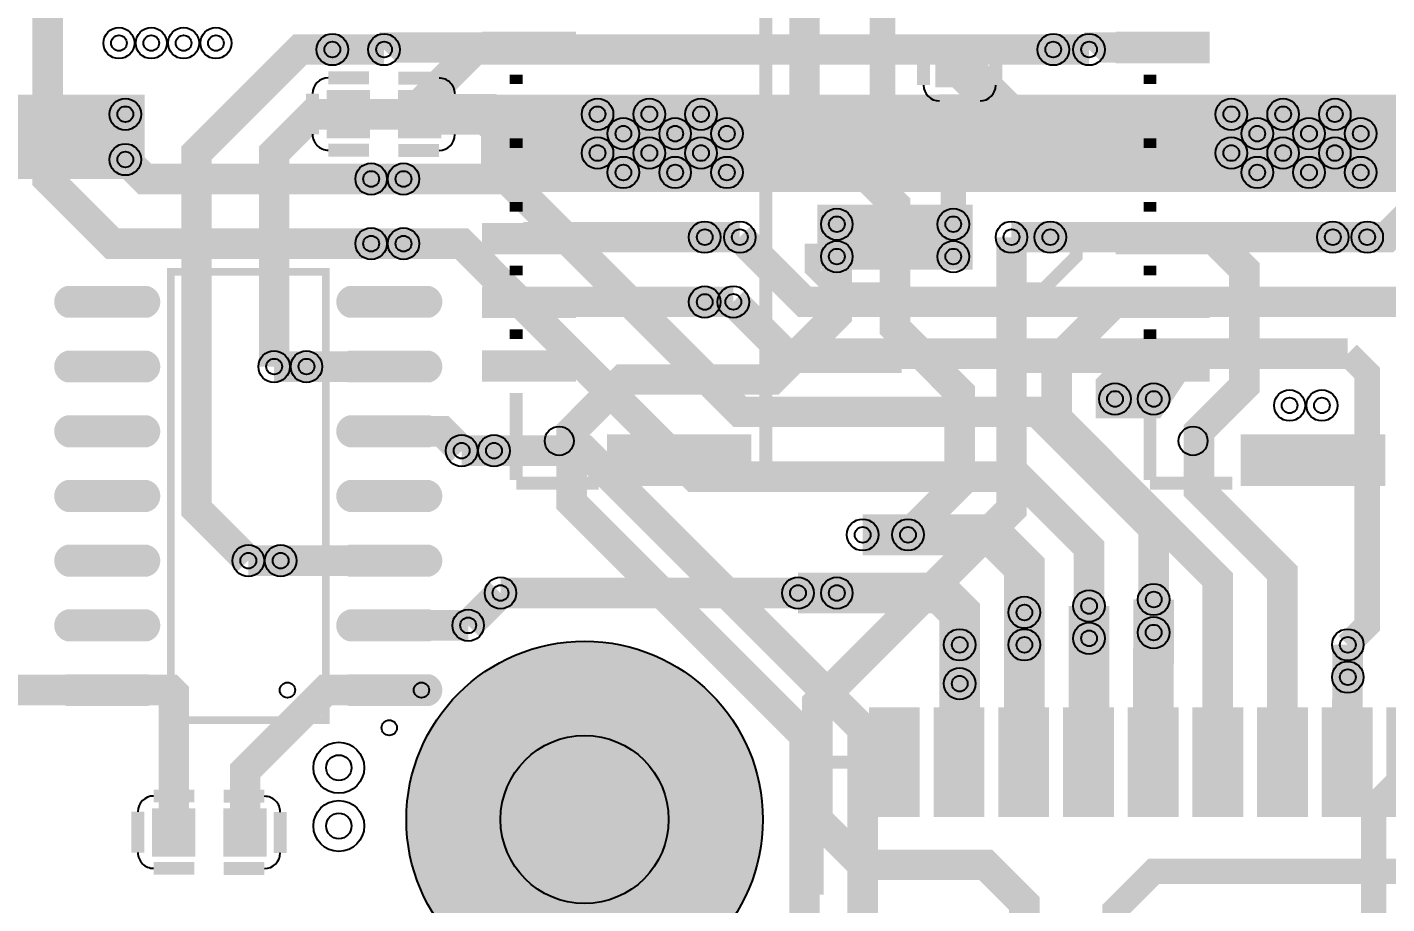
# Model space of a CAD drawing. Header units: millimetres. Extents: x -96 to 82, y -61 to 18.
# Drawn here: x 33.25 to 59.95, y -32.39 to -15.18 of the extents above; entities that cross this region are included whole.
import ezdxf

# ---------------------------------------------------------------- set-up
doc = ezdxf.new("R2010")
doc.units = ezdxf.units.MM
for name, color, linetype, true_color in [('BottomLayer', 7, 'Continuous', 0x0000ff), ('BottomSolderMaskLayer', 7, 'Continuous', 0xaa00ff), ('Document', 7, 'Continuous', 0xffffff), ('Hole', 7, 'Continuous', 0x222222), ('Multi-Layer', 7, 'Continuous', 0xc0c0c0), ('TopLayer', 7, 'Continuous', 0xff0000), ('TopPasteMaskLayer', 7, 'Continuous', 0x808080), ('TopSilkLayer', 7, 'Continuous', 0xffcc00), ('TopSolderMaskLayer', 7, 'Continuous', 0x800080)]:
    doc.layers.add(name, color=color, linetype=linetype, true_color=true_color)

msp = doc.modelspace()

# ---------------------------------------------------------------- hatches: boundary and pattern name
at = {"layer": 'BottomLayer'}
for points in [[(43.94208788417586, -16.51003302006609), (43.94208788417586, -18.03403606807217), (44.32308864617721, -18.415036830073632), (71.62814325628665, -18.415036830073632), (72.26314452628912, -18.79603759207521), (76.20015240030489, -18.79603759207521), (76.20015240030489, -16.129032258064512), (71.62814325628665, -16.129032258064512), (71.1201422402844, -16.51003302006609)], [(35.56007112014231, -16.51003302006609), (31.62306324612655, -16.51003302006609), (31.62306324612655, -18.16103632207262), (35.56007112014231, -18.16103632207262)], [(48.768097536195, -18.669037338074645), (51.81610363220739, -18.669037338074645), (51.81610363220739, -19.93903987807971), (48.768097536195, -19.93903987807971)]]:
    msp.add_hatch(color=256, dxfattribs=at).paths.add_polyline_path(points)
at = {"layer": 'BottomSolderMaskLayer'}
msp.add_hatch(color=256, dxfattribs=at).paths.add_polyline_path([(40.69608839217676, -30.734061468122945, 1), (47.69608839217676, -30.734061468122945, 1)])
at = {"layer": 'TopLayer'}
for points in [[(42.251612903225805, -15.880111760223485), (42.251612903225805, -15.28067056134114), (43.95341630683265, -15.28067056134114), (43.95341630683265, -15.880111760223485)], [(54.697637795275796, -15.880111760223485), (54.697637795275796, -15.28067056134114), (56.399441198882414, -15.28067056134114), (56.399441198882414, -15.880111760223485)], [(52.01211582423184, -15.540030480060864), (52.01211582423184, -16.340030480060932), (51.112090424180906, -16.340030480060932), (51.112090424180906, -15.540030480060864)], [(39.15908051816086, -16.441021082042198), (39.959080518161045, -16.441021082042198), (39.959080518161045, -17.341046482092906), (39.15908051816086, -17.341046482092906)], [(40.559080518160954, -16.441021082042198), (41.359080518161136, -16.441021082042198), (41.359080518161136, -17.341046482092906), (40.559080518160954, -17.341046482092906)], [(42.164084328168656, -16.51003302006609), (47.6250952501905, -16.51003302006609), (47.6250952501905, -18.415036830073632), (42.164084328168656, -18.415036830073632)], [(42.251612903225805, -17.13233426466843), (42.251612903225805, -16.530353060706148), (43.95341630683265, -16.530353060706148), (43.95341630683265, -17.13233426466843)], [(54.61010922021842, -16.51003302006609), (59.94411988823981, -16.51003302006609), (59.94411988823981, -18.415036830073632), (54.61010922021842, -18.415036830073632)], [(54.697637795275796, -17.13233426466843), (54.697637795275796, -16.530353060706148), (56.399441198882414, -16.530353060706148), (56.399441198882414, -17.13233426466843)], [(42.251612903225805, -18.38201676403355), (42.251612903225805, -17.782575565151205), (43.95341630683265, -17.782575565151205), (43.95341630683265, -18.38201676403355)], [(54.697637795275796, -18.38201676403355), (54.697637795275796, -17.782575565151205), (56.399441198882414, -17.782575565151205), (56.399441198882414, -18.38201676403355)], [(42.251612903225805, -19.63169926339856), (42.251612903225805, -19.0322580645161), (43.95341630683265, -19.0322580645161), (43.95341630683265, -19.63169926339856)], [(54.697637795275796, -19.63169926339856), (54.697637795275796, -19.0322580645161), (56.399441198882414, -19.0322580645161), (56.399441198882414, -19.63169926339856)], [(34.09095758191506, -20.86103632207265, -0.7853981633974483), (34.09095758191506, -20.287045974091953), (35.554965709931594, -20.287045974091953, -0.7853981633974483), (35.554965709931594, -20.86103632207265)], [(39.62918465836924, -20.86103632207265, -0.7853981633974483), (39.62918465836924, -20.287045974091953), (41.09319278638577, -20.287045974091953, -0.7853981633974483), (41.09319278638577, -20.86103632207265)], [(42.251612903225805, -20.881381762763567), (42.251612903225805, -20.281940563881108), (43.95341630683265, -20.281940563881108), (43.95341630683265, -20.881381762763567)], [(54.697637795275796, -20.881381762763567), (54.697637795275796, -20.281940563881108), (56.399441198882414, -20.281940563881108), (56.399441198882414, -20.881381762763567)], [(34.09095758191506, -22.131038862077716, -0.7853981633974483), (34.09095758191506, -21.55704851409702), (35.554965709931594, -21.55704851409702, -0.7853981633974483), (35.554965709931594, -22.131038862077716)], [(39.62918465836924, -22.131038862077716, -0.7853981633974483), (39.62918465836924, -21.55704851409702), (41.09319278638577, -21.55704851409702, -0.7853981633974483), (41.09319278638577, -22.131038862077716)], [(42.251612903225805, -22.131064262128575), (42.251612903225805, -21.531623063246116), (43.95341630683265, -21.531623063246116), (43.95341630683265, -22.131064262128575)], [(56.388112776225626, -21.590043180086354), (54.73710947421887, -21.590043180086354), (54.22910845821684, -22.09804419608838), (54.22910845821684, -22.86004572009142), (55.49911099822202, -22.86004572009142), (56.00711201422405, -22.09804419608838), (56.388112776225626, -22.09804419608838)], [(54.697637795275796, -22.131064262128575), (54.697637795275796, -21.531623063246116), (56.399441198882414, -21.531623063246116), (56.399441198882414, -22.131064262128575)], [(34.09095758191506, -23.401041402082782, -0.7853981633974483), (34.09095758191506, -22.827051054102085), (35.554965709931594, -22.827051054102085, -0.7853981633974483), (35.554965709931594, -23.401041402082782)], [(39.62918465836924, -23.401041402082782, -0.7853981633974483), (39.62918465836924, -22.827051054102085), (41.09319278638577, -22.827051054102085, -0.7853981633974483), (41.09319278638577, -23.401041402082782)], [(44.70162560325139, -24.18084836169669), (44.70162560325139, -23.180086360172822), (47.40165100330182, -23.180086360172822), (47.40165100330182, -24.18084836169669)], [(57.14765049530115, -24.18084836169669), (57.14765049530115, -23.180086360172822), (59.84767589535181, -23.180086360172822), (59.84767589535181, -24.18084836169669)], [(34.09095758191506, -24.67104394208785, -0.7853981633974483), (34.09095758191506, -24.09705359410715), (35.554965709931594, -24.09705359410715, -0.7853981633974483), (35.554965709931594, -24.67104394208785)], [(39.62918465836924, -24.67104394208785, -0.7853981633974483), (39.62918465836924, -24.09705359410715), (41.09319278638577, -24.09705359410715, -0.7853981633974483), (41.09319278638577, -24.67104394208785)], [(34.09095758191506, -25.941046482092915, -0.7853981633974483), (34.09095758191506, -25.367056134112218), (35.554965709931594, -25.367056134112218, -0.7853981633974483), (35.554965709931594, -25.941046482092915)], [(39.62918465836924, -25.941046482092915, -0.7853981633974483), (39.62918465836924, -25.367056134112218), (41.09319278638577, -25.367056134112218, -0.7853981633974483), (41.09319278638577, -25.941046482092915)], [(34.09095758191506, -27.211049022098095, -0.7853981633974483), (34.09095758191506, -26.637058674117398), (35.554965709931594, -26.637058674117398, -0.7853981633974483), (35.554965709931594, -27.211049022098095)], [(39.62918465836924, -27.211049022098095, -0.7853981633974483), (39.62918465836924, -26.637058674117398), (41.09319278638577, -26.637058674117398, -0.7853981633974483), (41.09319278638577, -27.211049022098095)], [(34.09095758191506, -28.48105156210316, -0.7853981633974483), (34.09095758191506, -27.907061214122464), (35.554965709931594, -27.907061214122464, -0.7853981633974483), (35.554965709931594, -28.48105156210316)], [(39.62918465836924, -28.48105156210316, -0.7853981633974483), (39.62918465836924, -27.907061214122464), (41.09319278638577, -27.907061214122464, -0.7853981633974483), (41.09319278638577, -28.48105156210316)], [(50.75267970535947, -30.658013716027426), (49.80266700533389, -30.658013716027426), (49.80266700533389, -28.558013716027403), (50.75267970535947, -28.558013716027403)], [(52.02268224536442, -30.658013716027426), (51.07266954533907, -30.658013716027426), (51.07266954533907, -28.558013716027403), (52.02268224536442, -28.558013716027403)], [(53.2926847853696, -30.658013716027426), (52.34267208534402, -30.658013716027426), (52.34267208534402, -28.558013716027403), (53.2926847853696, -28.558013716027403)], [(54.562687325374554, -30.658013716027426), (53.6126746253492, -30.658013716027426), (53.6126746253492, -28.558013716027403), (54.562687325374554, -28.558013716027403)], [(55.832689865379734, -30.658013716027426), (54.88267716535415, -30.658013716027426), (54.88267716535415, -28.558013716027403), (55.832689865379734, -28.558013716027403)], [(57.10269240538469, -30.658013716027426), (56.15267970535933, -30.658013716027426), (56.15267970535933, -28.558013716027403), (57.10269240538469, -28.558013716027403)], [(58.37269494538987, -30.658013716027426), (57.42268224536451, -30.658013716027426), (57.42268224536451, -28.558013716027403), (58.37269494538987, -28.558013716027403)], [(59.64269748539505, -30.658013716027426), (58.692684785369465, -30.658013716027426), (58.692684785369465, -28.558013716027403), (59.64269748539505, -28.558013716027403)], [(35.73007366014713, -30.538049276098604), (36.53007366014731, -30.538049276098604), (36.53007366014731, -31.438074676149313), (35.73007366014713, -31.438074676149313)], [(37.13007366014722, -30.538049276098604), (37.9300736601474, -30.538049276098604), (37.9300736601474, -31.438074676149313), (37.13007366014722, -31.438074676149313)]]:
    msp.add_hatch(color=256, dxfattribs=at).paths.add_polyline_path(points)
at = {"layer": 'TopPasteMaskLayer'}
for points in [[(42.251612903225805, -15.880111760223485), (42.251612903225805, -15.28067056134114), (43.95341630683265, -15.28067056134114), (43.95341630683265, -15.880111760223485)], [(54.697637795275796, -15.880111760223485), (54.697637795275796, -15.28067056134114), (56.399441198882414, -15.28067056134114), (56.399441198882414, -15.880111760223485)], [(52.01211582423184, -15.540030480060864), (52.01211582423184, -16.340030480060932), (51.112090424180906, -16.340030480060932), (51.112090424180906, -15.540030480060864)], [(39.15908051816086, -16.441021082042198), (39.959080518161045, -16.441021082042198), (39.959080518161045, -17.341046482092906), (39.15908051816086, -17.341046482092906)], [(40.559080518160954, -16.441021082042198), (41.359080518161136, -16.441021082042198), (41.359080518161136, -17.341046482092906), (40.559080518160954, -17.341046482092906)], [(42.251612903225805, -17.13233426466843), (42.251612903225805, -16.530353060706148), (43.95341630683265, -16.530353060706148), (43.95341630683265, -17.13233426466843)], [(54.697637795275796, -17.13233426466843), (54.697637795275796, -16.530353060706148), (56.399441198882414, -16.530353060706148), (56.399441198882414, -17.13233426466843)], [(42.251612903225805, -18.38201676403355), (42.251612903225805, -17.782575565151205), (43.95341630683265, -17.782575565151205), (43.95341630683265, -18.38201676403355)], [(54.697637795275796, -18.38201676403355), (54.697637795275796, -17.782575565151205), (56.399441198882414, -17.782575565151205), (56.399441198882414, -18.38201676403355)], [(42.251612903225805, -19.63169926339856), (42.251612903225805, -19.0322580645161), (43.95341630683265, -19.0322580645161), (43.95341630683265, -19.63169926339856)], [(54.697637795275796, -19.63169926339856), (54.697637795275796, -19.0322580645161), (56.399441198882414, -19.0322580645161), (56.399441198882414, -19.63169926339856)], [(34.09095758191506, -20.86103632207265, -0.7853981633974483), (34.09095758191506, -20.287045974091953), (35.554965709931594, -20.287045974091953, -0.7853981633974483), (35.554965709931594, -20.86103632207265)], [(39.62918465836924, -20.86103632207265, -0.7853981633974483), (39.62918465836924, -20.287045974091953), (41.09319278638577, -20.287045974091953, -0.7853981633974483), (41.09319278638577, -20.86103632207265)], [(42.251612903225805, -20.881381762763567), (42.251612903225805, -20.281940563881108), (43.95341630683265, -20.281940563881108), (43.95341630683265, -20.881381762763567)], [(54.697637795275796, -20.881381762763567), (54.697637795275796, -20.281940563881108), (56.399441198882414, -20.281940563881108), (56.399441198882414, -20.881381762763567)], [(34.09095758191506, -22.131038862077716, -0.7853981633974483), (34.09095758191506, -21.55704851409702), (35.554965709931594, -21.55704851409702, -0.7853981633974483), (35.554965709931594, -22.131038862077716)], [(39.62918465836924, -22.131038862077716, -0.7853981633974483), (39.62918465836924, -21.55704851409702), (41.09319278638577, -21.55704851409702, -0.7853981633974483), (41.09319278638577, -22.131038862077716)], [(42.251612903225805, -22.131064262128575), (42.251612903225805, -21.531623063246116), (43.95341630683265, -21.531623063246116), (43.95341630683265, -22.131064262128575)], [(54.697637795275796, -22.131064262128575), (54.697637795275796, -21.531623063246116), (56.399441198882414, -21.531623063246116), (56.399441198882414, -22.131064262128575)], [(34.09095758191506, -23.401041402082782, -0.7853981633974483), (34.09095758191506, -22.827051054102085), (35.554965709931594, -22.827051054102085, -0.7853981633974483), (35.554965709931594, -23.401041402082782)], [(39.62918465836924, -23.401041402082782, -0.7853981633974483), (39.62918465836924, -22.827051054102085), (41.09319278638577, -22.827051054102085, -0.7853981633974483), (41.09319278638577, -23.401041402082782)], [(44.70162560325139, -24.18084836169669), (44.70162560325139, -23.180086360172822), (47.40165100330182, -23.180086360172822), (47.40165100330182, -24.18084836169669)], [(57.14765049530115, -24.18084836169669), (57.14765049530115, -23.180086360172822), (59.84767589535181, -23.180086360172822), (59.84767589535181, -24.18084836169669)], [(34.09095758191506, -24.67104394208785, -0.7853981633974483), (34.09095758191506, -24.09705359410715), (35.554965709931594, -24.09705359410715, -0.7853981633974483), (35.554965709931594, -24.67104394208785)], [(39.62918465836924, -24.67104394208785, -0.7853981633974483), (39.62918465836924, -24.09705359410715), (41.09319278638577, -24.09705359410715, -0.7853981633974483), (41.09319278638577, -24.67104394208785)], [(34.09095758191506, -25.941046482092915, -0.7853981633974483), (34.09095758191506, -25.367056134112218), (35.554965709931594, -25.367056134112218, -0.7853981633974483), (35.554965709931594, -25.941046482092915)], [(39.62918465836924, -25.941046482092915, -0.7853981633974483), (39.62918465836924, -25.367056134112218), (41.09319278638577, -25.367056134112218, -0.7853981633974483), (41.09319278638577, -25.941046482092915)], [(34.09095758191506, -27.211049022098095, -0.7853981633974483), (34.09095758191506, -26.637058674117398), (35.554965709931594, -26.637058674117398, -0.7853981633974483), (35.554965709931594, -27.211049022098095)], [(39.62918465836924, -27.211049022098095, -0.7853981633974483), (39.62918465836924, -26.637058674117398), (41.09319278638577, -26.637058674117398, -0.7853981633974483), (41.09319278638577, -27.211049022098095)], [(34.09095758191506, -28.48105156210316, -0.7853981633974483), (34.09095758191506, -27.907061214122464), (35.554965709931594, -27.907061214122464, -0.7853981633974483), (35.554965709931594, -28.48105156210316)], [(39.62918465836924, -28.48105156210316, -0.7853981633974483), (39.62918465836924, -27.907061214122464), (41.09319278638577, -27.907061214122464, -0.7853981633974483), (41.09319278638577, -28.48105156210316)], [(50.75267970535947, -30.658013716027426), (49.80266700533389, -30.658013716027426), (49.80266700533389, -28.558013716027403), (50.75267970535947, -28.558013716027403)], [(52.02268224536442, -30.658013716027426), (51.07266954533907, -30.658013716027426), (51.07266954533907, -28.558013716027403), (52.02268224536442, -28.558013716027403)], [(53.2926847853696, -30.658013716027426), (52.34267208534402, -30.658013716027426), (52.34267208534402, -28.558013716027403), (53.2926847853696, -28.558013716027403)], [(54.562687325374554, -30.658013716027426), (53.6126746253492, -30.658013716027426), (53.6126746253492, -28.558013716027403), (54.562687325374554, -28.558013716027403)], [(55.832689865379734, -30.658013716027426), (54.88267716535415, -30.658013716027426), (54.88267716535415, -28.558013716027403), (55.832689865379734, -28.558013716027403)], [(57.10269240538469, -30.658013716027426), (56.15267970535933, -30.658013716027426), (56.15267970535933, -28.558013716027403), (57.10269240538469, -28.558013716027403)], [(58.37269494538987, -30.658013716027426), (57.42268224536451, -30.658013716027426), (57.42268224536451, -28.558013716027403), (58.37269494538987, -28.558013716027403)], [(59.64269748539505, -30.658013716027426), (58.692684785369465, -30.658013716027426), (58.692684785369465, -28.558013716027403), (59.64269748539505, -28.558013716027403)], [(35.73007366014713, -30.538049276098604), (36.53007366014731, -30.538049276098604), (36.53007366014731, -31.438074676149313), (35.73007366014713, -31.438074676149313)], [(37.13007366014722, -30.538049276098604), (37.9300736601474, -30.538049276098604), (37.9300736601474, -31.438074676149313), (37.13007366014722, -31.438074676149313)]]:
    msp.add_hatch(color=256, dxfattribs=at).paths.add_polyline_path(points)
at = {"layer": 'TopSolderMaskLayer'}
for points in [[(42.17956114621916, -15.88906813487256), (42.17956114621916, -15.271714186692066), (44.02545085950396, -15.271714186692066), (44.02545085950396, -15.88906813487256)], [(54.62558603826892, -15.88906813487256), (54.62558603826892, -15.271714186692066), (56.471475751553726, -15.271714186692066), (56.471475751553726, -15.88906813487256)], [(52.04069168783508, -15.517451223432886), (52.04069168783508, -16.362606869299725), (51.08351456057744, -16.362606869299725), (51.08351456057744, -15.517451223432886)], [(39.13368208026736, -16.4156203143948), (39.984482181867634, -16.4156203143948), (39.984482181867634, -17.366447249740304), (39.13368208026736, -17.366447249740304)], [(40.53367885445459, -16.4156203143948), (41.38447895605486, -16.4156203143948), (41.38447895605486, -17.366447249740304), (40.53367885445459, -17.366447249740304)], [(42.17956114621916, -17.14132859005747), (42.17956114621916, -16.521358735317108), (44.02545085950396, -16.521358735317108), (44.02545085950396, -17.14132859005747)], [(54.62558603826892, -17.14132859005747), (54.62558603826892, -16.521358735317108), (56.471475751553726, -16.521358735317108), (56.471475751553726, -17.14132859005747)], [(42.17956114621916, -18.39097313868251), (42.17956114621916, -17.77361919050213), (44.02545085950396, -17.77361919050213), (44.02545085950396, -18.39097313868251)], [(54.62558603826892, -18.39097313868251), (54.62558603826892, -17.77361919050213), (56.471475751553726, -17.77361919050213), (56.471475751553726, -18.39097313868251)], [(42.17956114621916, -19.64065563804752), (42.17956114621916, -19.023301689867026), (44.02545085950396, -19.023301689867026), (44.02545085950396, -19.64065563804752)], [(54.62558603826892, -19.64065563804752), (54.62558603826892, -19.023301689867026), (56.471475751553726, -19.023301689867026), (56.471475751553726, -19.64065563804752)], [(34.02617272803354, -20.88643637287275, -0.7853981633974483), (34.02617272803354, -20.26164592329185), (35.61975056381311, -20.26164592329185, -0.7853981633974483), (35.61975056381311, -20.88643637287275)], [(39.56439980448772, -20.88643637287275, -0.7853981633974483), (39.56439980448772, -20.26164592329185), (41.15797764026729, -20.26164592329185, -0.7853981633974483), (41.15797764026729, -20.88643637287275)], [(42.17956114621916, -20.890338137412527), (42.17956114621916, -20.272984189232034), (44.02545085950396, -20.272984189232034), (44.02545085950396, -20.890338137412527)], [(54.62558603826892, -20.890338137412527), (54.62558603826892, -20.272984189232034), (56.471475751553726, -20.272984189232034), (56.471475751553726, -20.890338137412527)], [(34.02617272803354, -22.156438912877817, -0.7853981633974483), (34.02617272803354, -21.531648463296918), (35.61975056381311, -21.531648463296918, -0.7853981633974483), (35.61975056381311, -22.156438912877817)], [(39.56439980448772, -22.156438912877817, -0.7853981633974483), (39.56439980448772, -21.531648463296918), (41.15797764026729, -21.531648463296918, -0.7853981633974483), (41.15797764026729, -22.156438912877817)], [(42.17956114621916, -22.14002063677765), (42.17956114621916, -21.52266668859704), (44.02545085950396, -21.52266668859704), (44.02545085950396, -22.14002063677765)], [(54.62558603826892, -22.14002063677765), (54.62558603826892, -21.52266668859704), (56.471475751553726, -21.52266668859704), (56.471475751553726, -22.14002063677765)], [(34.02617272803354, -23.426441452882884, -0.7853981633974483), (34.02617272803354, -22.801651003301984), (35.61975056381311, -22.801651003301984, -0.7853981633974483), (35.61975056381311, -23.426441452882884)], [(39.56439980448772, -23.426441452882884, -0.7853981633974483), (39.56439980448772, -22.801651003301984), (41.15797764026729, -22.801651003301984, -0.7853981633974483), (41.15797764026729, -23.426441452882884)], [(44.63304869190392, -24.190262956392075), (44.63304869190392, -23.170671765477437), (47.47023565660015, -23.170671765477437), (47.47023565660015, -24.190262956392075)], [(57.07907358395369, -24.190262956392075), (57.07907358395369, -23.170671765477437), (59.916260548649916, -23.170671765477437), (59.916260548649916, -24.190262956392075)], [(34.02617272803354, -24.69644399288795, -0.7853981633974483), (34.02617272803354, -24.07165354330705), (35.61975056381311, -24.07165354330705, -0.7853981633974483), (35.61975056381311, -24.69644399288795)], [(39.56439980448772, -24.69644399288795, -0.7853981633974483), (39.56439980448772, -24.07165354330705), (41.15797764026729, -24.07165354330705, -0.7853981633974483), (41.15797764026729, -24.69644399288795)], [(34.02617272803354, -25.966446532893016, -0.7853981633974483), (34.02617272803354, -25.341656083312117), (35.61975056381311, -25.341656083312117, -0.7853981633974483), (35.61975056381311, -25.966446532893016)], [(39.56439980448772, -25.966446532893016, -0.7853981633974483), (39.56439980448772, -25.341656083312117), (41.15797764026729, -25.341656083312117, -0.7853981633974483), (41.15797764026729, -25.966446532893016)], [(34.02617272803354, -27.236449072898196, -0.7853981633974483), (34.02617272803354, -26.611658623317297), (35.61975056381311, -26.611658623317297, -0.7853981633974483), (35.61975056381311, -27.236449072898196)], [(39.56439980448772, -27.236449072898196, -0.7853981633974483), (39.56439980448772, -26.611658623317297), (41.15797764026729, -26.611658623317297, -0.7853981633974483), (41.15797764026729, -27.236449072898196)], [(40.69608839217676, -30.734061468122945, 1), (47.69608839217676, -30.734061468122945, 1)], [(34.02617272803354, -28.506451612903263, -0.7853981633974483), (34.02617272803354, -27.881661163322363), (35.61975056381311, -27.881661163322363, -0.7853981633974483), (35.61975056381311, -28.506451612903263)], [(39.56439980448772, -28.506451612903263, -0.7853981633974483), (39.56439980448772, -27.881661163322363), (41.15797764026729, -27.881661163322363, -0.7853981633974483), (41.15797764026729, -28.506451612903263)], [(50.778082472597134, -30.683412230726276), (49.777269670971464, -30.683412230726276), (49.777269670971464, -28.532612129125823), (50.778082472597134, -28.532612129125823)], [(52.04808501260209, -30.683412230726276), (51.047272210976644, -30.683412230726276), (51.047272210976644, -28.532612129125823), (52.04808501260209, -28.532612129125823)], [(53.31808755260727, -30.683412230726276), (52.317274750981596, -30.683412230726276), (52.317274750981596, -28.532612129125823), (53.31808755260727, -28.532612129125823)], [(54.58809009261245, -30.683412230726276), (53.587277290986776, -30.683412230726276), (53.587277290986776, -28.532612129125823), (54.58809009261245, -28.532612129125823)], [(55.8580926326174, -30.683412230726276), (54.85727983099173, -30.683412230726276), (54.85727983099173, -28.532612129125823), (55.8580926326174, -28.532612129125823)], [(57.12809517262258, -30.683412230726276), (56.12728237099691, -30.683412230726276), (56.12728237099691, -28.532612129125823), (57.12809517262258, -28.532612129125823)], [(58.39809771262753, -30.683412230726276), (57.39728491100186, -30.683412230726276), (57.39728491100186, -28.532612129125823), (58.39809771262753, -28.532612129125823)], [(59.66810025263271, -30.683412230726276), (58.66728745100704, -30.683412230726276), (58.66728745100704, -28.532612129125823), (59.66810025263271, -28.532612129125823)], [(60.938102792637665, -30.683412230726276), (59.93728999101222, -30.683412230726276), (59.93728999101222, -28.532612129125823), (60.938102792637665, -28.532612129125823)], [(35.70467522225363, -30.512648508451207), (36.5554753238539, -30.512648508451207), (36.5554753238539, -31.46347544379671), (35.70467522225363, -31.46347544379671)], [(37.10467199644086, -30.512648508451207), (37.95547209804113, -30.512648508451207), (37.95547209804113, -31.46347544379671), (37.10467199644086, -31.46347544379671)]]:
    msp.add_hatch(color=256, dxfattribs=at).paths.add_polyline_path(points)

# ---------------------------------------------------------------- linework, layer by layer
at = {"layer": 'BottomLayer'}
for points, const_width in [([(37.59207518415042, -25.654051308102567), (36.576073152146364, -24.638049276098513), (36.576073152146364, -17.653035306070592), (38.60807721615447, -15.621031242062486), (39.243078486156946, -15.621031242062486)], 0.6000000000000001), ([(38.100076200152444, -21.844043688087368), (38.100076200152444, -17.653035306070592), (38.86207772415537, -16.891033782067552), (40.767081534163026, -16.891033782067552), (42.037084074168206, -15.621031242062486), (53.39852679705359, -15.621031242062486)], 0.6000000000000001), ([(39.243078486156946, -15.621031242062486), (40.259080518161, -15.621031242062486)], 0.6000000000000001), ([(53.39837439674875, -15.621031242062486), (54.10210820421639, -15.621031242062486)], 0.6000000000000001), ([(40.0050800101601, -18.16103632207262), (40.640081280162576, -18.16103632207262)], 0.6000000000000001), ([(40.640081280162576, -18.16103632207262), (42.67208534417068, -18.16103632207262), (47.24409448818892, -22.73304546609097), (53.08610617221234, -22.73304546609097), (55.37211074422157, -25.01905003810009), (55.36901193802396, -27.065125730251566)], 0.6000000000000001), ([(40.640081280162576, -19.431038862077685), (40.0050800101601, -19.431038862077685)], 0.6000000000000001), ([(54.10210820421639, -26.54305308610617), (54.10210820421639, -25.400050800101553), (52.70510541021076, -24.003048006096037), (46.355092710185545, -24.003048006096037), (41.78308356616708, -19.431038862077685), (40.640081280162576, -19.431038862077685)], 0.6000000000000001), ([(46.55560071120135, -19.304038608077235), (47.24409448818892, -19.304038608077235)], 0.6000000000000001), ([(47.24409448818892, -19.304038608077235), (48.5140970281941, -20.5740411480823), (60.45212090424184, -20.5740411480823), (60.45212090424184, -27.299974599949223)], 0.6000000000000001), ([(52.57810515621031, -19.304038608077235), (53.34010668021347, -19.304038608077235)], 0.6000000000000001), ([(53.34010668021347, -19.304038608077235), (58.8876555753111, -19.304038608077235)], 0.6000000000000001), ([(58.8876555753111, -19.304038608077235), (59.563119126238234, -19.304038608077235)], 0.6000000000000001), ([(46.55565151130304, -20.575285750571425), (46.55687071374132, -20.5740411480823), (47.11709423418847, -20.5740411480823)], 0.6000000000000001), ([(47.11709423418847, -20.5740411480823), (48.133096266192524, -21.590043180086354), (59.18211836423666, -21.590043180086354)], 0.6000000000000001), ([(59.18211836423666, -27.30505461010921), (59.563119126238234, -26.924053848107746), (59.563119126238234, -21.97104394208793), (59.18211836423666, -21.590043180086354)], 0.5), ([(38.73507747015492, -21.844043688087368), (38.100076200152444, -21.844043688087368)], 0.6000000000000001), ([(41.78308356616708, -23.49504699009401), (42.41808483616978, -23.49504699009401)], 0.6000000000000001), ([(42.41808483616978, -23.49504699009401), (44.19608839217676, -23.49504699009401), (49.657099314198604, -28.956057912115853), (49.657099314198604, -44.9580899161798), (50.29210058420108, -45.46609093218183)], 0.6000000000000001), ([(50.54610109220221, -25.14605029210054), (49.657099314198604, -25.14605029210054)], 0.8), ([(52.83210566421144, -26.670053340106733), (52.83210566421144, -25.78105156210313), (52.197104394208736, -25.14605029210054), (50.54610109220221, -25.14605029210054)], 0.8), ([(37.59207518415042, -25.654051308102567), (38.22707645415289, -25.654051308102567)], 0.6000000000000001), ([(49.14909829819658, -26.289052578105156), (48.38709677419365, -26.289052578105156)], 0.8), ([(51.56210312420626, -27.30505461010921), (51.56210312420626, -26.670053340106733), (51.18110236220468, -26.289052578105156), (49.14909829819658, -26.289052578105156)], 0.8), ([(41.910083820167756, -26.924053848107746), (42.54508509017023, -26.289052578105156)], 0.6000000000000001), ([(42.54508509017023, -26.289052578105156), (45.72009144018284, -26.289052578105156), (48.5140970281941, -29.083058166116302), (48.5140970281941, -44.323088646177325), (46.22809245618487, -44.323088646177325)], 0.6000000000000001), ([(54.10210820421639, -27.17805435610876), (54.10210820421639, -26.54305308610617)], 0.8), ([(55.36957073914141, -27.06629413258827), (55.37211074422157, -26.41605283210572)], 0.8), ([(52.83210566421144, -27.30505461010921), (52.83210566421144, -26.670053340106733)], 0.8), ([(51.56210312420626, -28.06705613411225), (51.56210312420626, -27.30505461010921)], 0.8), ([(59.18211836423666, -27.30505461010921), (59.18211836423666, -27.30505461010921), (59.18211836423666, -27.9400558801118)], 0.6000000000000001), ([(61.21412242824499, -34.29006858013713), (59.690119380238684, -32.76606553213105), (59.690119380238684, -30.480060960121932), (61.21412242824499, -28.956057912115853), (61.72212344424702, -28.422631445262823)], 0.5)]:
    msp.add_lwpolyline(points, dxfattribs=dict(at, const_width=const_width))
at = {"layer": 'BottomSolderMaskLayer'}
for centre, radius in [((44.19608839217676, -30.734061468122945), 3.5000000000000004), ((44.19598679197361, -30.734061468122945), 1.6500127000254003)]:
    msp.add_circle(centre, radius, dxfattribs=at)
at = {"layer": 'Document'}
msp.add_circle((40.9921259842522, -28.194056388112813), 0.15011430022860048, dxfattribs=at)
at = {"layer": 'Hole'}
for centre, radius in [((35.052070104140284, -15.494030988061922), 0.15250190500381003), ((35.68707137414276, -15.494030988061922), 0.15250190500381003), ((36.32207264414524, -15.494030988061922), 0.15250190500381003), ((36.95707391414794, -15.494030988061922), 0.15250190500381003), ((39.243078486156946, -15.621031242062486), 0.15499110998222), ((40.259080518161, -15.621031242062486), 0.15499110998222), ((53.3982727965456, -15.621031242062486), 0.15499110998222), ((54.10210820421639, -15.621031242062486), 0.15499110998222), ((35.179070358140734, -16.891033782067552), 0.15499110998222), ((44.45008890017789, -16.891033782067552), 0.15499110998222), ((45.46609093218194, -16.891033782067552), 0.15499110998222), ((46.482092964185995, -16.891033782067552), 0.15499110998222), ((56.89611379222765, -16.891033782067552), 0.15499110998222), ((57.912115824231705, -16.891033782067552), 0.15499110998222), ((58.92811785623576, -16.891033782067552), 0.15499110998222), ((44.958089916179915, -17.27203454406913), 0.15499110998222), ((45.97409194818397, -17.27203454406913), 0.15499110998222), ((46.99009398018802, -17.27203454406913), 0.15499110998222), ((57.40411480822968, -17.27203454406913), 0.15499110998222), ((58.42011684023373, -17.27203454406913), 0.15499110998222), ((59.436118872237785, -17.27203454406913), 0.15499110998222), ((44.45008890017789, -17.653035306070592), 0.15499110998222), ((45.46609093218194, -17.653035306070592), 0.15499110998222), ((46.482092964185995, -17.653035306070592), 0.15499110998222), ((56.89611379222765, -17.653035306070592), 0.15499110998222), ((57.912115824231705, -17.653035306070592), 0.15499110998222), ((58.92811785623576, -17.653035306070592), 0.15499110998222), ((35.179070358140734, -17.780035560071155), 0.15499110998222), ((44.958089916179915, -18.03403606807217), 0.15499110998222), ((45.97409194818397, -18.03403606807217), 0.15499110998222), ((46.99009398018802, -18.03403606807217), 0.15499110998222), ((57.40411480822968, -18.03403606807217), 0.15499110998222), ((58.42011684023373, -18.03403606807217), 0.15499110998222), ((59.436118872237785, -18.03403606807217), 0.15499110998222), ((40.0050800101601, -18.16103632207262), 0.15499110998222), ((40.640081280162576, -18.16103632207262), 0.15499110998222), ((49.14909829819658, -19.050038100076222), 0.15499110998222), ((51.43510287020581, -19.050038100076222), 0.15499110998222), ((46.5554991109982, -19.304038608077235), 0.15499110998222), ((47.24409448818892, -19.304038608077235), 0.15499110998222), ((52.57810515621031, -19.304038608077235), 0.15499110998222), ((53.34010668021347, -19.304038608077235), 0.15499110998222), ((58.887731775463635, -19.304038608077235), 0.15499110998222), ((59.563119126238234, -19.304038608077235), 0.15499110998222), ((40.0050800101601, -19.431038862077685), 0.15499110998222), ((40.640081280162576, -19.431038862077685), 0.15499110998222), ((49.14909829819658, -19.685039370078698), 0.15499110998222), ((51.43510287020581, -19.685039370078698), 0.15499110998222), ((46.55575311150619, -20.575311150622383), 0.15499110998222), ((47.11709423418847, -20.5740411480823), 0.15499110998222), ((38.100076200152444, -21.844043688087368), 0.15499110998222), ((38.73507747015492, -21.844043688087368), 0.15499110998222), ((54.61010922021842, -22.479044958089958), 0.15499110998222), ((55.37211074422157, -22.479044958089958), 0.15499110998222), ((58.039116078232155, -22.606045212090407), 0.15250190500381003), ((58.67411734823463, -22.606045212090407), 0.15250190500381003), ((41.78308356616708, -23.49504699009401), 0.15499110998222), ((42.41808483616978, -23.49504699009401), 0.15499110998222), ((49.657099314198604, -25.14605029210054), 0.15499110998222), ((50.54610109220221, -25.14605029210054), 0.15499110998222), ((37.59207518415042, -25.654051308102567), 0.15499110998222), ((38.22707645415289, -25.654051308102567), 0.15499110998222), ((42.54508509017023, -26.289052578105156), 0.15499110998222), ((48.38709677419365, -26.289052578105156), 0.15499110998222), ((49.14909829819658, -26.289052578105156), 0.15499110998222), ((54.10210820421639, -26.54305308610617), 0.15499110998222), ((55.37211074422157, -26.41605283210572), 0.15499110998222), ((52.83210566421144, -26.670053340106733), 0.15499110998222), ((41.910083820167756, -26.924053848107746), 0.15499110998222), ((55.36906273812565, -27.065024130048187), 0.15499110998222), ((51.56210312420626, -27.30505461010921), 0.15499110998222), ((52.83210566421144, -27.30505461010921), 0.15499110998222), ((54.10210820421639, -27.17805435610876), 0.15499110998222), ((59.18211836423666, -27.30505461010921), 0.15499110998222), ((51.56210312420626, -28.06705613411225), 0.15499110998222), ((59.18211836423666, -27.9400558801118), 0.15499110998222), ((39.370078740157396, -29.718059436118892), 0.25001270002540005), ((39.370078740157396, -30.861061722123395), 0.25001270002540005)]:
    msp.add_circle(centre, radius, dxfattribs=at)
at = {"layer": 'Multi-Layer'}
for centre, radius in [((35.052070104140284, -15.494030988061922), 0.30500381000762006), ((35.68707137414276, -15.494030988061922), 0.30500381000762006), ((36.32207264414524, -15.494030988061922), 0.30500381000762006), ((36.95707391414794, -15.494030988061922), 0.30500381000762006), ((39.243078486156946, -15.621031242062486), 0.31000762001524007), ((40.259080518161, -15.621031242062486), 0.31000762001524007), ((53.3982727965456, -15.621031242062486), 0.31000762001524007), ((54.10210820421639, -15.621031242062486), 0.31000762001524007), ((35.179070358140734, -16.891033782067552), 0.31000762001524007), ((44.45008890017789, -16.891033782067552), 0.31000762001524007), ((45.46609093218194, -16.891033782067552), 0.31000762001524007), ((46.482092964185995, -16.891033782067552), 0.31000762001524007), ((56.89611379222765, -16.891033782067552), 0.31000762001524007), ((57.912115824231705, -16.891033782067552), 0.31000762001524007), ((58.92811785623576, -16.891033782067552), 0.31000762001524007), ((44.958089916179915, -17.27203454406913), 0.31000762001524007), ((45.97409194818397, -17.27203454406913), 0.31000762001524007), ((46.99009398018802, -17.27203454406913), 0.31000762001524007), ((57.40411480822968, -17.27203454406913), 0.31000762001524007), ((58.42011684023373, -17.27203454406913), 0.31000762001524007), ((59.436118872237785, -17.27203454406913), 0.31000762001524007), ((44.45008890017789, -17.653035306070592), 0.31000762001524007), ((45.46609093218194, -17.653035306070592), 0.31000762001524007), ((46.482092964185995, -17.653035306070592), 0.31000762001524007), ((56.89611379222765, -17.653035306070592), 0.31000762001524007), ((57.912115824231705, -17.653035306070592), 0.31000762001524007), ((58.92811785623576, -17.653035306070592), 0.31000762001524007), ((35.179070358140734, -17.780035560071155), 0.31000762001524007), ((40.0050800101601, -18.16103632207262), 0.31000762001524007), ((40.640081280162576, -18.16103632207262), 0.31000762001524007), ((44.958089916179915, -18.03403606807217), 0.31000762001524007), ((45.97409194818397, -18.03403606807217), 0.31000762001524007), ((46.99009398018802, -18.03403606807217), 0.31000762001524007), ((57.40411480822968, -18.03403606807217), 0.31000762001524007), ((58.42011684023373, -18.03403606807217), 0.31000762001524007), ((59.436118872237785, -18.03403606807217), 0.31000762001524007), ((49.14909829819658, -19.050038100076222), 0.31000762001524007), ((51.43510287020581, -19.050038100076222), 0.31000762001524007), ((40.0050800101601, -19.431038862077685), 0.31000762001524007), ((40.640081280162576, -19.431038862077685), 0.31000762001524007), ((46.5554991109982, -19.304038608077235), 0.31000762001524007), ((47.24409448818892, -19.304038608077235), 0.31000762001524007), ((52.57810515621031, -19.304038608077235), 0.31000762001524007), ((53.34010668021347, -19.304038608077235), 0.31000762001524007), ((58.887731775463635, -19.304038608077235), 0.31000762001524007), ((59.563119126238234, -19.304038608077235), 0.31000762001524007), ((49.14909829819658, -19.685039370078698), 0.31000762001524007), ((51.43510287020581, -19.685039370078698), 0.31000762001524007), ((46.55575311150619, -20.575311150622383), 0.31000762001524007), ((47.11709423418847, -20.5740411480823), 0.31000762001524007), ((38.100076200152444, -21.844043688087368), 0.31000762001524007), ((38.73507747015492, -21.844043688087368), 0.31000762001524007), ((54.61010922021842, -22.479044958089958), 0.31000762001524007), ((55.37211074422157, -22.479044958089958), 0.31000762001524007), ((58.039116078232155, -22.606045212090407), 0.30500381000762006), ((58.67411734823463, -22.606045212090407), 0.30500381000762006), ((41.78308356616708, -23.49504699009401), 0.31000762001524007), ((42.41808483616978, -23.49504699009401), 0.31000762001524007), ((49.657099314198604, -25.14605029210054), 0.31000762001524007), ((50.54610109220221, -25.14605029210054), 0.31000762001524007), ((37.59207518415042, -25.654051308102567), 0.31000762001524007), ((38.22707645415289, -25.654051308102567), 0.31000762001524007), ((42.54508509017023, -26.289052578105156), 0.31000762001524007), ((48.38709677419365, -26.289052578105156), 0.31000762001524007), ((49.14909829819658, -26.289052578105156), 0.31000762001524007), ((55.37211074422157, -26.41605283210572), 0.31000762001524007), ((52.83210566421144, -26.670053340106733), 0.31000762001524007), ((54.10210820421639, -26.54305308610617), 0.31000762001524007), ((41.910083820167756, -26.924053848107746), 0.31000762001524007), ((54.10210820421639, -27.17805435610876), 0.31000762001524007), ((55.36906273812565, -27.065024130048187), 0.31000762001524007), ((51.56210312420626, -27.30505461010921), 0.31000762001524007), ((52.83210566421144, -27.30505461010921), 0.31000762001524007), ((59.18211836423666, -27.30505461010921), 0.31000762001524007), ((44.19608839217676, -30.734061468122945), 3.5000000000000004), ((51.56210312420626, -28.06705613411225), 0.31000762001524007), ((59.18211836423666, -27.9400558801118), 0.31000762001524007), ((44.19598679197361, -30.734061468122945), 1.6500127000254003), ((39.370078740157396, -29.718059436118892), 0.5), ((39.370078740157396, -30.861061722123395), 0.5)]:
    msp.add_circle(centre, radius, dxfattribs=at)
at = {"layer": 'TopLayer'}
for points, const_width in [([(50.54610109220221, -25.14605029210054), (51.56210312420626, -24.130048260096487), (51.56210312420626, -22.352044704089394), (50.29210058420108, -21.082042164084328), (50.29210058420108, -18.669037338074645), (49.657099314198604, -18.03403606807217), (48.5140970281941, -18.03403606807217), (48.5140970281941, -1.5240030480060796), (49.28371856743706, -1.5240030480060796)], 0.6000000000000001), ([(34.822961645923215, -28.194056388112813), (30.480060960122046, -28.194056388112813), (30.480060960122046, -3.048006096012159)], 0.6000000000000001), ([(59.563119126238234, -19.304038608077235), (59.94411988823981, -19.304038608077235), (60.70612141224274, -18.542037084074195), (60.70612141224274, -10.66802133604267), (62.484124968249944, -8.890017780035578), (62.484124968249944, -8.579883159766268)], 0.6000000000000001), ([(40.0050800101601, -19.431038862077685), (34.925069850139835, -19.431038862077685), (33.655067310134655, -18.16103632207262), (33.655067310134655, -11.811023622047287), (34.03606807213623, -11.43002286004571), (36.965709931419724, -11.43002286004571)], 0.6000000000000001), ([(51.43510287020581, -19.050038100076222), (51.43510287020581, -18.03403606807217), (50.04673609347219, -16.645669291338663), (50.04673609347219, -12.82702565405134)], 0.5), ([(39.243078486156946, -15.621031242062486), (40.259080518161, -15.621031242062486)], 0.6000000000000001), ([(40.259080518161, -15.621031242062486), (40.299720599441116, -15.58039116078237), (43.10261620523238, -15.58039116078237)], 0.6000000000000001), ([(53.39837439674875, -15.621031242062486), (54.10210820421639, -15.621031242062486)], 0.6000000000000001), ([(54.10210820421639, -15.621031242062486), (54.14274828549651, -15.58039116078237), (55.54864109728214, -15.58039116078237)], 0.6000000000000001), ([(51.56210312420626, -15.941071882143774), (53.02006604013195, -17.39903479806958), (56.261112522225176, -17.39903479806958)], 0.8), ([(40.95910591821189, -16.891033782067552), (42.291084582169105, -16.891033782067552), (42.79908559817113, -17.39903479806958)], 0.8), ([(35.179070358140734, -17.780035560071155), (35.179070358140734, -16.891033782067552)], 0.6000000000000001), ([(40.0050800101601, -18.16103632207262), (35.56007112014231, -18.16103632207262), (35.179070358140734, -17.780035560071155)], 0.6000000000000001), ([(40.640081280162576, -18.16103632207262), (40.0050800101601, -18.16103632207262)], 0.6000000000000001), ([(49.14909829819658, -19.685039370078698), (49.14909829819658, -19.050038100076222)], 0.6000000000000001), ([(51.43510287020581, -19.685039370078698), (51.43510287020581, -19.050038100076222)], 0.5), ([(40.640081280162576, -19.431038862077685), (40.0050800101601, -19.431038862077685)], 0.6000000000000001), ([(43.10261620523238, -19.33197866395733), (43.13055626111259, -19.304038608077235), (46.55560071120135, -19.304038608077235)], 0.6000000000000001), ([(46.55560071120135, -19.304038608077235), (47.24409448818892, -19.304038608077235)], 0.6000000000000001), ([(52.83210566421144, -47.607315214630376), (52.83210566421144, -32.38506477012959), (52.07010414020829, -31.62306324612655), (49.657099314198604, -31.62306324612655), (48.768097536195, -30.734061468122945), (48.768097536195, -28.448056896113826), (52.57810515621031, -24.638049276098513), (52.57810515621031, -19.304038608077235)], 0.6000000000000001), ([(52.57810515621031, -19.304038608077235), (53.34010668021347, -19.304038608077235)], 0.6000000000000001), ([(55.547371094742175, -19.33197866395733), (56.543053086106056, -19.33197866395733), (57.15011430022855, -19.93903987807971), (57.15011430022855, -22.225044450088944), (56.261112522225176, -23.114046228092434), (56.261112522225176, -24.25704851409705), (57.896875793751406, -25.89281178562362), (57.896875793751406, -29.60883921767845)], 0.6000000000000001), ([(58.8876555753111, -19.304038608077235), (59.563119126238234, -19.304038608077235)], 0.6000000000000001), ([(48.38709677419365, -26.289052578105156), (45.72009144018284, -26.289052578105156), (43.94208788417586, -24.511049022098064), (43.94208788417586, -23.114046228092434), (44.958089916179915, -22.09804419608838), (47.879095758191625, -22.09804419608838), (49.14909829819658, -20.828041656083315), (49.14909829819658, -19.685039370078698)], 0.6000000000000001), ([(43.10256540513092, -20.581661163322337), (43.1102108204218, -20.5740411480823), (47.11709423418847, -20.5740411480823)], 0.6000000000000001), ([(55.54864109728214, -20.581661163322337), (54.60248920497861, -20.581661163322337), (53.467106934213916, -21.717043434086918), (53.467106934213916, -22.86004572009142), (56.62763525527066, -26.020574041148166), (56.62763525527066, -29.60807721615447)], 0.6000000000000001), ([(38.100076200152444, -21.844043688087368), (38.73507747015492, -21.844043688087368)], 0.6000000000000001), ([(40.36116332232655, -21.844043688087368), (38.73507747015492, -21.844043688087368), (38.100076200152444, -21.844043688087368)], 0.6000000000000001), ([(40.36118872237739, -23.114046228092434), (41.40208280416573, -23.114046228092434), (41.78308356616708, -23.49504699009401)], 0.6000000000000001), ([(41.78308356616708, -23.49504699009401), (42.41808483616978, -23.49504699009401)], 0.6000000000000001), ([(49.657099314198604, -25.14605029210054), (50.54610109220221, -25.14605029210054)], 0.8), ([(38.22707645415289, -25.654051308102567), (37.59207518415042, -25.654051308102567)], 0.6000000000000001), ([(40.36116332232655, -25.654051308102567), (38.22707645415289, -25.654051308102567)], 0.6000000000000001), ([(49.14909829819658, -26.289052578105156), (48.38709677419365, -26.289052578105156)], 0.8), ([(41.910083820167756, -26.924053848107746), (42.54508509017023, -26.289052578105156)], 0.6000000000000001), ([(54.10210820421639, -27.17805435610876), (54.10210820421639, -26.54305308610617)], 0.8), ([(55.36901193802396, -27.065100330200607), (55.37211074422157, -26.41605283210572)], 0.8), ([(52.83210566421144, -27.30505461010921), (52.83210566421144, -26.670053340106733)], 0.8), ([(40.36116332232655, -26.924053848107746), (41.910083820167756, -26.924053848107746)], 0.6000000000000001), ([(55.35687071374127, -29.60883921767845), (55.36901193802396, -27.065100330200607)], 0.8), ([(51.56210312420626, -28.06705613411225), (51.56210312420626, -27.30505461010921)], 0.8), ([(52.81684023368052, -29.608864617729182), (52.83210566421144, -29.59359918719838), (52.83210566421144, -27.30505461010921)], 0.8), ([(54.0868427736857, -29.608864617729182), (54.10210820421639, -29.59359918719838), (54.10210820421639, -27.17805435610876)], 0.8), ([(59.18211836423666, -27.30505461010921), (59.166878333756586, -29.60883921767845)], 0.6000000000000001), ([(51.54683769367557, -29.608864617729182), (51.56210312420626, -29.59359918719838), (51.56210312420626, -28.06705613411225)], 0.8), ([(34.82298704597406, -28.194056388112813), (36.06807213614434, -28.194056388112813), (36.13004826009637, -28.256032512065076), (36.13004826009637, -30.98806197612396)], 0.6000000000000001), ([(37.530099060198154, -30.98806197612396), (37.530099060198154, -29.780035560071155), (39.1160782321565, -28.194056388112813), (40.36116332232655, -28.194056388112813)], 0.6000000000000001), ([(62.611125222250394, -31.750063500127), (55.37211074422157, -31.750063500127), (54.61010922021842, -32.51206502413004), (54.61010922021842, -33.419989839979735)], 0.5)]:
    msp.add_lwpolyline(points, dxfattribs=dict(at, const_width=const_width))
at = {"layer": 'TopSilkLayer', "const_width": 0.25400050800101603}
for points in [[(47.63279146558307, -2.0675387350775054), (47.754076708153434, -2.0675387350775054), (47.754076708153434, -24.130048260096487), (47.63279146558307, -24.130048260096487)], [(50.85207010414024, -15.520294640589327), (50.85207010414024, -16.320269240538437)], [(52.27172974345967, -15.520294640589327), (52.27172974345967, -16.320269240538437)], [(42.85250190500369, -16.299212598425243), (42.85250190500369, -16.11125222250439)], [(55.298526797053455, -16.299212598425243), (55.298526797053455, -16.11125222250439)], [(39.96344932689885, -16.17559055118113), (39.16344932689867, -16.17559055118113)], [(40.539344678689304, -16.181407162814367), (41.33931927863864, -16.181407162814367)], [(38.853619507239046, -16.485420370840757), (38.853619507239046, -17.28539497078998)], [(41.64909829819658, -16.491262382524837), (41.64909829819658, -17.291287782575637)], [(51.9618745237492, -16.630048260096487), (51.1618491236984, -16.630048260096487)], [(50.29210058420108, -17.39903479806958), (49.91109982219973, -17.39903479806958), (49.27609855219703, -16.764033528067102), (48.260096520192974, -16.764033528067102)], [(52.70510541021076, -17.39903479806958), (53.08610617221234, -17.39903479806958), (53.721107442214816, -16.764033528067102), (54.35610871221752, -16.764033528067102)], [(42.85250190500369, -17.551435102870187), (42.85250190500369, -17.36347472694945)], [(49.91109982219973, -17.39903479806958), (49.403098806197704, -17.907035814071605), (49.27609855219703, -18.03403606807217), (48.260096520192974, -18.03403606807217)], [(53.08610617221234, -17.39903479806958), (53.721107442214816, -18.03403606807217), (54.35610871221752, -18.03403606807217)], [(55.298526797053455, -17.551435102870187), (55.298526797053455, -17.36347472694945)], [(39.96344932689885, -17.59519939039876), (39.16344932689867, -17.59519939039876)], [(40.539344678689304, -17.601066802133573), (41.33931927863864, -17.601066802133573)], [(42.85250190500369, -18.801117602235195), (42.85250190500369, -18.613157226314456)], [(55.298526797053455, -18.801117602235195), (55.298526797053455, -18.613157226314456)], [(50.16510033020063, -20.320040640081288), (49.02209804419613, -20.320040640081288), (48.64109728219455, -19.93903987807971), (48.64109728219455, -19.431038862077685)], [(52.57810515621031, -20.320040640081288), (52.95910591821189, -20.320040640081288), (53.21310642621279, -20.320040640081288), (53.84810769621549, -19.685039370078698), (53.84810769621549, -19.431038862077685)], [(42.85250190500369, -20.050800101600203), (42.85250190500369, -19.86283972567935)], [(55.298526797053455, -20.050800101600203), (55.298526797053455, -19.86283972567935)], [(50.16510033020063, -20.320040640081288), (49.91109982219973, -20.320040640081288), (49.02209804419613, -20.320040640081288), (48.768097536195, -20.5740411480823)], [(52.57810515621031, -20.320040640081288), (52.95910591821189, -20.320040640081288), (53.21310642621279, -20.5740411480823), (53.84810769621549, -20.5740411480823)], [(42.85250190500369, -21.30048260096521), (42.85250190500369, -21.112522225044472)], [(55.298526797053455, -21.30048260096521), (55.298526797053455, -21.112522225044472)], [(50.41910083820176, -21.844043688087368), (48.260096520192974, -21.844043688087368)], [(52.83210566421144, -21.844043688087368), (54.48310896621797, -21.844043688087368)], [(42.85250190500369, -24.069113538227043), (42.85250190500369, -22.36220472440948)], [(55.298526797053455, -24.069113538227043), (55.298526797053455, -22.36220472440948)], [(44.47048514097014, -24.130048260096487), (42.85250190500369, -24.130048260096487)], [(56.916510033019904, -24.130048260096487), (55.298526797053455, -24.130048260096487)], [(49.596443992888, -29.608128016256046), (48.76164592329178, -29.608128016256046), (48.76164592329178, -32.212014224028394)], [(36.53444246888512, -30.272618745237537), (35.734442468884936, -30.272618745237537)], [(37.11033782067557, -30.278435356870773), (37.910312420624905, -30.278435356870773)], [(35.42461264922531, -30.582448564897163), (35.42461264922531, -31.382423164846273)], [(38.22009144018284, -30.588290576581244), (38.22009144018284, -31.38831597663193)], [(36.53444246888512, -31.692227584455168), (35.734442468884936, -31.692227584455168)], [(37.11033782067557, -31.69809499618998), (37.910312420624905, -31.69809499618998)]]:
    msp.add_lwpolyline(points, dxfattribs=at)
at = {"layer": 'TopSilkLayer', "const_width": 0.15240030480060962}
msp.add_lwpolyline([(39.11351282702549, -28.785267970535983), (36.07068834137658, -28.785267970535983), (36.07068834137658, -19.98282956565913), (39.11351282702549, -19.98282956565913), (39.11351282702549, -28.785267970535983)], close=True, dxfattribs=at)
at = {"layer": 'TopSilkLayer'}
for centre, radius in [((43.697485394970954, -23.30327660655314), 0.283972567945136), ((56.14351028702072, -23.30327660655314), 0.283972567945136), ((38.36118872237762, -28.194056388112813), 0.15011430022860048), ((40.36118872237739, -28.933451866903738), 0.15011430022860048)]:
    msp.add_circle(centre, radius, dxfattribs=at)
for centre, start, end in [((39.16339852679721, -16.485420370840757), 90, 180), ((41.339268479578095, -16.491236982473993), 359.9953028545985, 90), ((51.16189992380009, -16.32021844043686), 180.00000000000702, 270), ((51.96189992380005, -16.320218441478005), 270, 0), ((39.163398525756065, -17.285420370840825), 179.9953028545985, 270), ((41.33926847853695, -17.291236982473947), 270, 0), ((35.73439166878347, -30.582448564897163), 90, 180), ((37.91026162156436, -30.588265176530285), 359.9953028545985, 90), ((35.73439166774233, -31.38244856489723), 179.9953028545985, 270), ((37.910261620523215, -31.388265176530354), 270, 0)]:
    msp.add_arc(centre, 0.30982981965963935, start, end, dxfattribs=at)
at = {"layer": 'TopSolderMaskLayer'}
for centre, radius in [((44.19608839217676, -30.734061468122945), 3.5000000000000004), ((44.19598679197361, -30.734061468122945), 1.6500127000254003)]:
    msp.add_circle(centre, radius, dxfattribs=at)

doc.saveas('drawing.dxf')
